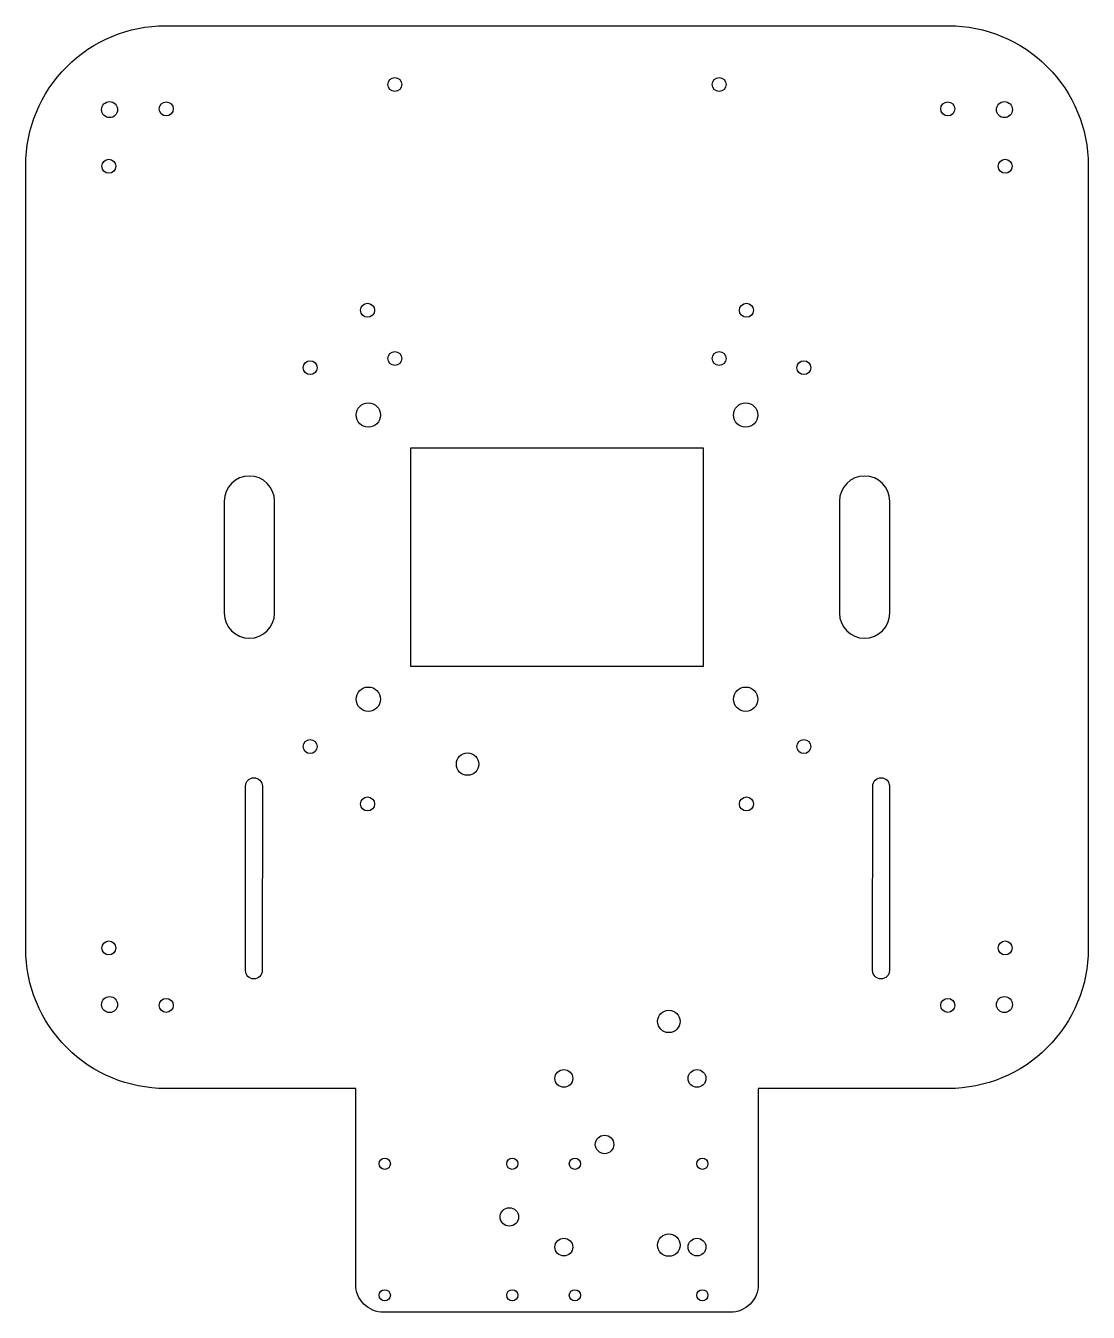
# Model space of a CAD drawing. Header units: millimetres. Extents: x -44 to 146, y -138 to 92.
import ezdxf

# ---------------------------------------------------------------- set-up
doc = ezdxf.new("R2010")
doc.units = ezdxf.units.MM
doc.layers.get('0').update_dxf_attribs({"linetype": 'CONTINUOUS'})

msp = doc.modelspace()

# ---------------------------------------------------------------- linework, layer by layer
for points in [[(19.8, -137.54, -0.414214), (14.8, -132.54), (14.8, -97.54), (-19.2, -97.54, -0.414214), (-44.2, -72.54), (-44.2, 67.46, -0.414214), (-19.2, 92.46), (120.8, 92.46, -0.414214), (145.8, 67.46), (145.8, -72.54, -0.414214), (120.8, -97.54), (86.8, -97.54), (86.8, -132.54, -0.414214), (81.8, -137.54)], [(0.3, -12.54), (0.3, 7.46, 1), (-8.7, 7.46), (-8.7, -12.54, 1)], [(110.3, -12.54), (110.3, 7.46, 1), (101.3, 7.46), (101.3, -12.54, 1)], [(-3.4, -77.95), (-3.4, -77.95, -0.414179), (-4.9, -76.45), (-4.89, -43.49, -0.414143), (-3.39, -41.99), (-3.39, -41.99, -0.414285), (-1.89, -43.5), (-1.9, -76.45, -0.414248)], [(108.74, -77.95, -0.414179), (107.24, -76.45), (107.25, -43.49, -0.414143), (108.75, -41.99), (108.75, -41.99, -0.414285), (110.25, -43.5), (110.24, -76.45, -0.414248), (108.74, -77.95)]]:
    msp.add_lwpolyline(points, format="xyb", close=True)
msp.add_lwpolyline([(24.6, 16.96), (24.6, -22.04), (77, -22.04), (77, 16.96)], close=True)
for centre, radius in [((21.8, 81.96), 1.25), ((79.8, 81.96), 1.25), ((-29.2, 77.46), 1.43), ((-19.07, 77.59), 1.25), ((120.67, 77.59), 1.25), ((130.8, 77.46), 1.43), ((-29.33, 67.33), 1.25), ((130.93, 67.33), 1.25), ((16.93, 41.59), 1.25), ((84.67, 41.59), 1.25), ((6.67, 31.33), 1.25), ((21.8, 32.96), 1.25), ((79.8, 32.96), 1.25), ((94.93, 31.33), 1.25), ((17.06, 22.86), 2.18), ((84.54, 22.86), 2.18), ((17.06, -27.94), 2.18), ((84.54, -27.94), 2.18), ((6.67, -36.41), 1.25), ((94.93, -36.41), 1.25), ((34.8, -39.54), 2), ((16.93, -46.67), 1.25), ((84.67, -46.67), 1.25), ((-29.33, -72.41), 1.25), ((130.93, -72.41), 1.25), ((-29.2, -82.54), 1.43), ((-19.07, -82.67), 1.25), ((120.67, -82.67), 1.25), ((130.8, -82.54), 1.43), ((70.8, -85.54), 2), ((52.02, -95.73), 1.59), ((75.83, -95.73), 1.59), ((59.3, -107.54), 1.65), ((20, -111), 1), ((42.8, -111), 1), ((54, -111), 1), ((76.8, -111), 1), ((42.28, -120.49), 1.65), ((70.8, -125.54), 2), ((52.02, -125.89), 1.59), ((75.83, -125.89), 1.59), ((20, -134.5), 1), ((42.8, -134.5), 1), ((54, -134.5), 1), ((76.8, -134.5), 1)]:
    msp.add_circle(centre, radius)

doc.saveas('drawing.dxf')
